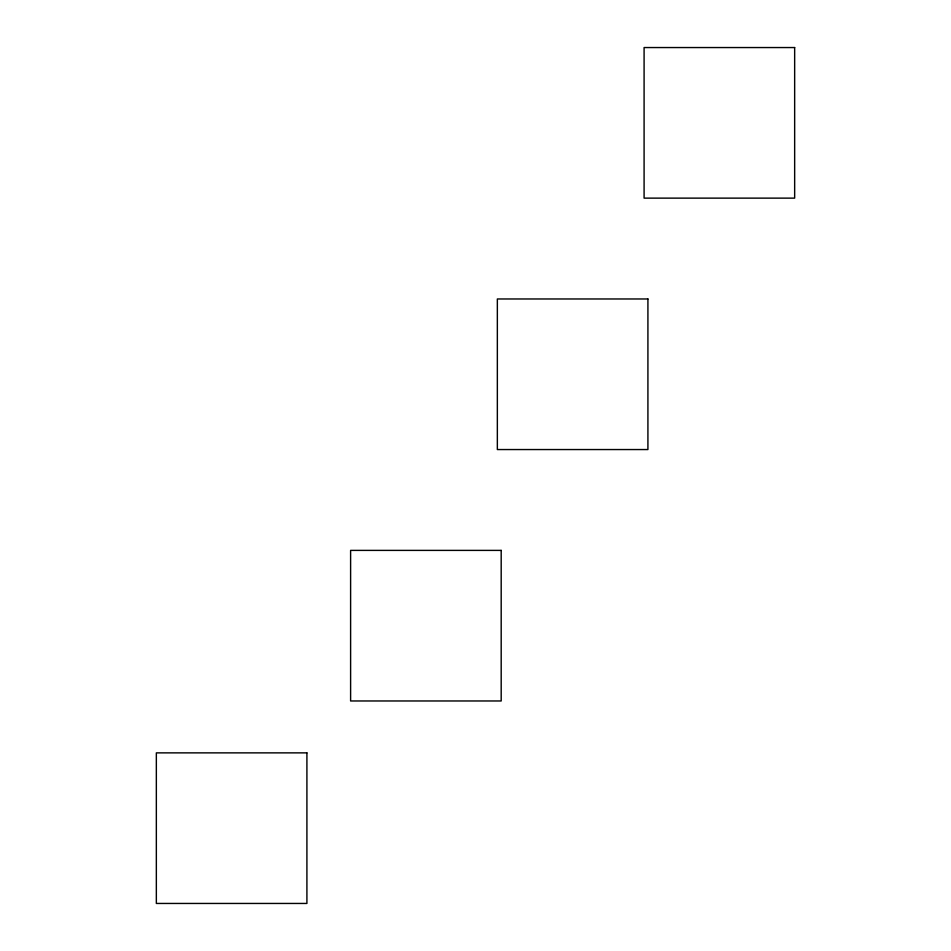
<?xml version="1.0" encoding="UTF-8"?>
<svg xmlns="http://www.w3.org/2000/svg" width="951" height="951" viewBox="0 0 951 951"><rect width="100%" height="100%" fill="white"/><g stroke="black" fill="none" stroke-linecap="round" stroke-linejoin="round"><path stroke-width="1.43" d="M794.656 47.55L644.089 47.55L644.089 198.129L794.656 198.129L794.656 47.55M647.916 298.971L497.349 298.971L497.349 449.55L647.916 449.55L647.916 298.971M501.189 550.391L350.61 550.391L350.61 700.97L501.189 700.97L501.189 550.391M306.911 752.871L156.344 752.871L156.344 903.45L306.911 903.45L306.911 752.871"/></g></svg>
